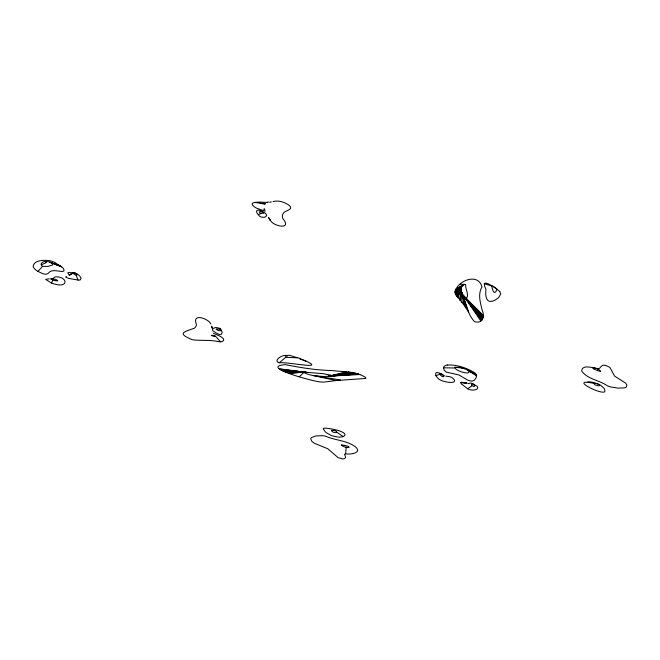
<?xml version="1.0" encoding="UTF-8"?>
<svg xmlns="http://www.w3.org/2000/svg" width="660" height="660" viewBox="0 0 660 660"><rect width="100%" height="100%" fill="white"/><g stroke="black" fill="none" stroke-linecap="round" stroke-linejoin="round"><path stroke-width="0.99" d="M461.744 292.594A38.965 16.715 17.4 0 0 463.774 295.96L465.473 297.841L466.686 298.246C469.227 294.022 465.135 289.22 465.663 284.666L464.508 284.427L462.932 285.12A18.637 7.994 17.4 0 0 461.86 286.036A18.554 7.961 17.4 0 0 461.257 286.968L460.853 289.121L461.389 291.745C465.836 301.29 466.867 313.286 474.202 321.304A2.104 0.899 17.4 0 0 476.289 322.072C483.013 323.169 484.621 315.29 482.262 310.414C480.389 302.701 477.601 294.335 481.973 286.976C478.376 272.291 457.149 280.657 455.045 292.034A22.044 9.454 17.4 0 0 455.606 294.335L464.459 305.572L468.625 312.155L461.068 290.68L466.603 308.657L460.886 289.641L465.539 307.048L460.853 289.121L464.459 305.572M270.179 219.367C271.087 225.934 293.123 230.901 282.876 218.608A24.733 10.609 17.4 0 1 282.389 216.117A26.639 11.426 17.4 0 1 282.942 213.98C284.006 210.317 293.931 210.094 289.633 205.738C284.98 202.191 278.834 200.062 273.009 201.547M461.002 287.686L459.954 300.259L461.257 286.968L457.858 297.784L461.629 286.325L456.959 296.596L461.86 286.036L455.986 295.094L462.181 285.697L455.606 294.335L462.363 285.541L455.317 293.576L462.544 285.392L455.128 292.809L462.734 285.252L455.045 292.034L462.932 285.12L455.103 291.233L463.122 285.004L455.293 290.416L463.32 284.889L455.713 289.402L463.559 284.765M345.609 453.841C349.932 454.674 362.637 453.131 355.468 446.828C346.756 440.368 335.354 440.484 325.661 436.243A9.768 4.191 17.4 0 0 322.666 435.683L316 435.922L311.413 437.58A10.502 4.505 17.4 0 0 310.769 438.958L311.8 441.284L314.267 443.207L327.805 448.751L338.052 457.594L342.829 458.931A6.014 2.582 17.4 0 0 344.809 458.428C347.474 457.182 342.515 453.824 345.609 453.841L346.137 448.008A37.76 25.905 34.6 0 0 346.054 447.241M499.802 291.464L500.701 293.931L498.902 297.214A50.473 21.648 17.4 0 1 496.155 299.434C486.799 305.159 485.009 297.627 485.95 289.245C479.02 275.525 496.65 288.874 499.793 291.448M463.106 368.206L462.099 367.975L462.611 367.975A3.712 1.592 17.4 0 1 462.858 368.082M49.104 278.817L45.647 279.378L51.488 283.024L52.94 279.931A10.841 4.653 17.4 0 0 55.225 280.657M336.567 432.077L336.592 432.044A1.79 0.767 17.4 0 0 335.668 430.906A2.714 1.163 17.4 0 0 334.801 430.576L331.592 430.32A1.237 0.528 17.4 0 0 331.493 430.485L331.567 430.774A2.896 1.246 17.4 0 0 331.733 431.021L331.832 431.137A3.77 1.617 17.4 0 0 332.343 431.59L333.242 432.11A1.881 0.808 17.4 0 0 333.96 432.341L335.222 432.457A3.935 1.691 17.4 0 0 335.932 432.374L336.567 432.077L343.283 436.606C351.813 431.945 325.743 427.251 323.606 428.323A3.91 1.675 17.4 0 0 323.194 428.876L325.33 431.871A19.47 8.349 17.4 0 0 326.766 433.01L331.559 435.649L337.062 436.961A13.076 5.61 17.4 0 0 343.274 436.598M37.925 271.384C40.92 272.605 44.839 275.624 48.064 273.512C51.249 268.851 57.189 271.21 61.718 271.433A4.686 2.005 17.4 0 0 62.766 271.351L63.137 271.268A5.998 2.574 17.4 0 0 64.02 270.847C64.63 266.912 57.569 264.998 55.036 262.564A7.846 3.366 17.4 0 0 53.179 261.715L51.752 261.22A11.146 4.777 17.4 0 0 49.36 260.609C44.187 259.982 33.726 259.908 33.124 266.516A12.623 5.412 17.4 0 0 34.46 268.711L35.384 269.61A11.756 5.041 17.4 0 0 37.925 271.384L42.562 266.384L48.197 266.376L52.684 264.932L52.453 263.538L50.176 262.284A5.561 2.384 17.4 0 0 48.543 261.805A5.395 2.31 17.4 0 0 46.918 261.558C43.956 260.543 38.338 263.835 42.562 266.384M299.195 376.802L303.732 372.578L306.694 373.824A18.637 7.994 17.4 0 0 309.449 374.682A18.546 7.953 17.4 0 0 311.866 375.276L336.237 380.548L365.582 378.452A2.104 0.899 17.4 0 0 365.549 377.446C355.715 370.87 342.928 372.017 331.741 370.532C316.107 370.186 300.688 367.711 285.409 364.642C257.928 366.811 314.935 381.703 319.547 381.826A22.044 9.454 17.4 0 0 323.92 382.107L336.237 380.548M287.661 355.921C283.816 353.232 271.953 360.855 279.337 362.769L285.689 357.324L297.602 357.844L289.69 355.352A4.793 2.054 17.4 0 0 288.899 355.27A4.43 1.897 17.4 0 0 287.892 355.311L286.184 356.037A11.509 4.934 17.4 0 0 285.664 356.656L285.689 357.324M215.127 336.196L214.343 336.196A7.607 3.259 17.4 0 1 213.65 336.097L213.609 336.088M461.15 382.264L466.802 383.097L460.581 382.627L461.307 383.873L467.692 388.748L472.015 385.745A1.873 0.8 17.4 0 0 472.296 385.852A2.747 1.18 17.4 0 0 473.789 386.141A2.186 0.94 17.4 0 0 474.029 386.158M74.695 272.968A3.424 1.468 17.4 0 0 73.615 272.836A1.757 0.751 17.4 0 0 73.252 272.852L73.417 273.578A6.204 2.665 17.4 0 0 73.656 273.784A8.588 3.688 17.4 0 0 74.555 274.469L76.461 275.104A2.739 1.18 17.4 0 0 77.179 274.618M313.541 375.606L323.227 376.48A38.956 16.706 17.4 0 0 328.639 376.183L331.51 375.334L322.938 373.651L304.194 372.116L303.385 372.273L303.732 372.578M70.463 274.882L73.128 272.893M258.217 214.756L260.024 216.579A2.293 0.982 17.4 0 0 260.956 217L263.81 217.305A6.98 2.995 17.4 0 0 264.998 217.099L266.574 215.87A5.684 2.434 17.4 0 0 266.656 215.3C266.26 212.388 255.123 207.141 256.699 212.223A29.04 12.457 17.4 0 0 257.334 213.584C258.241 215.564 260.015 213.444 261.715 213.469A9.504 4.075 17.4 0 1 261.904 213.378A3.671 1.576 17.4 0 1 262.787 213.155A2.945 1.262 17.4 0 1 263.051 213.155L263.81 213.04L262.07 212.108A7.656 3.283 17.4 0 0 260.947 211.736L259.281 211.687L260.164 213.395M41.398 265.427C41.134 263.934 47.404 262.911 46.117 262.334M69.506 274.898L73.021 273.05L69.415 274.939M467.965 383.674L470.547 383.014A2.648 1.138 17.4 0 1 471.463 383.155L477.097 386.24A5.42 2.326 17.4 0 1 477.716 387.205L477.329 388.724A10.403 4.463 17.4 0 1 476.281 389.466L474.672 389.945A10.816 4.636 17.4 0 1 472.675 390.093L469.714 389.755L467.692 388.748M491.824 285.928C492.228 289.327 494.233 296.571 496.947 289.393A4.43 1.897 17.4 0 0 496.609 288.783L494.645 287.224A11.525 4.942 17.4 0 0 493.21 286.432L484.226 283.734M454.905 367.339C453.667 369.724 469.054 375.655 469.367 371.514A5.561 2.384 17.4 0 0 468.625 370.648A5.395 2.31 17.4 0 0 467.445 369.814L459.987 367.24L454.905 367.339L462.099 367.975M594.544 383.518L595.543 383.411A3.935 1.691 17.4 0 1 596.409 383.501L597.737 383.856A1.881 0.808 17.4 0 1 598.372 384.178L598.991 384.755A3.762 1.617 17.4 0 1 599.214 385.209L599.239 385.316A2.904 1.246 17.4 0 1 599.239 385.531L599.098 385.753A1.246 0.536 17.4 0 1 598.736 385.877L595.427 384.995A2.714 1.163 17.4 0 1 594.701 384.557A1.79 0.767 17.4 0 1 594.528 383.51C568.912 377.982 596.673 392.857 603.669 392.155A3.91 1.675 17.4 0 0 604.56 391.825L605.005 390.794L604.453 389.152A19.462 8.349 17.4 0 0 603.71 387.998L600.328 385.027L595.13 382.874A13.084 5.61 17.4 0 0 587.845 381.826M444.452 375.829C442.159 374.484 434.173 369.253 435.831 375.581L439.981 374.335L439.816 373.436L441.424 374.005A6.922 2.97 17.4 0 1 442.497 374.731L442.893 375.053A6.146 2.64 17.4 0 1 443.553 375.746L443.759 376.621A1.056 0.454 17.4 0 1 443.264 376.736A1.32 0.569 17.4 0 1 442.233 376.472L440.938 375.54A10.832 4.645 17.4 0 1 439.989 374.335M346.178 371.753L330.891 375.812L349.239 372.108L330.545 375.895M267.102 202.397C264.685 202.48 245.182 200.277 254.809 207.182A10.189 4.372 17.4 0 0 256.905 208.288L265.196 211.208M269.61 202.273L271.342 201.935M351.582 372.454L330.132 375.969L353.801 372.85L329.802 376.027M596.904 368.626C600.493 369.575 600.014 366.25 602.861 365.302A6.014 2.582 17.4 0 1 605.492 365.351L609.848 367.356L614.608 376.101L625.622 383.097L626.934 385.044L626.307 386.991A10.502 4.505 17.4 0 1 624.525 387.874L618.082 388.138L610.385 386.892A9.768 4.191 17.4 0 1 607.431 385.836C599.371 380.094 587.697 379.409 581.683 371.052C582.202 363.577 593.868 368.536 598.447 368.536M266.921 202.249L268.653 202.018M355.361 373.197L329.439 376.084L356.878 373.576L329.051 376.134L358.363 374.022L328.647 376.183M447.612 364.98C456.984 364.65 466.612 367.843 474.54 372.702A11.137 4.777 17.4 0 1 475.802 373.956L476.322 374.715A7.846 3.366 17.4 0 1 476.627 375.721C476.231 378.617 473.822 382.09 470.489 380.927A5.998 2.574 17.4 0 1 468.847 380.515L468.319 380.333A4.678 2.005 17.4 0 1 467.123 379.813L458.832 374.929L446.218 372.083L444.246 370.276L443.52 367.793A11.806 5.065 17.4 0 1 444.56 366.085L444.947 365.83A12.623 5.412 17.4 0 1 447.612 364.98M303.592 372.124L289.237 373.263L304.194 372.116L285.45 371.786L304.879 372.182L282.736 370.664L305.753 372.289M210.853 324.068C209.047 318.912 191.59 312.394 196.358 324.241A24.742 10.609 17.4 0 1 195.83 326.477A26.639 11.426 17.4 0 1 194.337 328.292C181.855 332.376 178.027 333.663 192.242 339.718C200.987 340.964 209.921 339.587 218.666 341.657C221.826 342.804 226.297 339.974 222.04 337.516A10.189 4.372 17.4 0 0 220.234 336.303L213.37 333.25M328.284 376.225L359.832 374.517M443.52 367.793L454.319 367.999M264.487 204.031L264.297 204.023A5.899 2.533 17.4 0 1 262.639 203.833L261.748 203.494L262.457 203.321A7.573 3.25 17.4 0 1 263.101 203.346L263.142 203.354M66.602 276.787L65.695 276.994L68.277 278.322L78.309 280.096L80.041 280.03L80.891 278.875A10.816 4.645 17.4 0 0 80.784 277.712L80.05 276.433A10.403 4.463 17.4 0 0 78.779 275.162L76.04 273.446A5.42 2.326 17.4 0 0 74.233 272.803L68.162 272.572A2.648 1.138 17.4 0 0 67.823 272.893L69.267 275.36M460.168 284.196L464.755 284.386M347.787 447.488L346.153 447.274A7.763 3.333 17.4 0 1 345.279 447.076L344.421 446.828A3.366 1.444 17.4 0 1 343.678 446.531A4.744 2.038 17.4 0 1 343.34 446.366L342.92 446.143A15.089 6.476 17.4 0 1 342.218 445.747L341.195 444.922L342.507 444.997A18.447 7.912 17.4 0 1 343.447 445.178L347.861 446.177A5.857 2.516 17.4 0 1 348.29 446.3L349.206 447.051A2.863 1.229 17.4 0 1 347.795 447.496M50.143 278.899L52.891 278.85L54.219 277.505A5.684 2.434 17.4 0 1 54.994 277.06A6.188 2.656 17.4 0 1 56.224 276.82C67.427 276.878 68.508 287.496 55.943 284.411A14.256 6.113 17.4 0 1 53.097 283.61L51.488 283.024M263.348 203.362L264.041 203.428A7.359 3.16 17.4 0 1 264.594 203.503L264.734 203.527A1.955 0.841 17.4 0 1 265.031 203.585M254.512 202.455L260.155 203.181M280.393 369.575L306.166 372.347M279.337 362.769C289.327 361.672 334.719 372.141 297.041 357.39M279.584 369.138L306.603 372.413M278.891 368.717L307.065 372.471M445.838 376.175L448.61 376.513A5.684 2.442 17.4 0 1 450.186 376.876A6.188 2.656 17.4 0 1 451.844 377.471C462.173 385.588 439.948 382.231 437.745 377.949A14.256 6.113 17.4 0 1 436.367 376.439L435.831 375.581M466.942 383.113L461.373 382.313L462.247 382.709M315.628 375.944L340.403 379.945M213.32 336.039L212.66 335.915A7.796 3.341 17.4 0 1 212.239 335.825L211.951 335.75A1.947 0.833 17.4 0 1 211.654 335.668M55.225 280.657L57.024 280.929A1.32 0.569 17.4 0 0 57.593 280.673M473.047 383.996L471.991 384.12A5.882 2.524 17.4 0 0 471.793 384.293A8.588 3.679 17.4 0 0 471.454 384.805L471.752 385.621M49.648 262.102L60.266 266.046L50.176 262.284M52.94 279.931L51.274 279.073L52.462 278.875A6.913 2.962 17.4 0 1 53.864 279.056L54.483 279.18A5.998 2.574 17.4 0 1 55.976 279.592L57.412 280.302A1.048 0.446 17.4 0 1 57.585 280.665M306.347 361.375L302.717 360.005A50.457 21.64 17.4 0 0 300.061 359.098M50.672 262.482L61.52 266.97M211.472 335.602L211.423 335.346A2.17 0.932 17.4 0 1 212.446 335.362L212.636 335.362A5.89 2.524 17.4 0 1 214.36 335.725L215.176 336.113M45.656 262.614L45.705 262.358A3.968 1.7 17.4 0 1 45.928 262.342M476.322 374.715L467.008 369.567L476.487 375.07M467.445 369.814L476.627 375.721L467.858 370.07M220.143 329.216L220.382 330.817L218.592 330.577A6.872 2.945 17.4 0 1 218.13 330.388A9.157 3.927 17.4 0 1 217.536 330.124L216.035 329.101L216.901 329.092A2.978 1.279 17.4 0 0 217.338 329.117A3.754 1.609 17.4 0 0 218.245 329.026A9.57 4.1 17.4 0 0 218.493 328.969L219.97 329.035L221.991 331.617A29.081 12.474 17.4 0 1 222.107 332.887C221.125 337.359 215.176 331.93 212.899 330.808M465.473 297.841L483.062 315.332L465.151 297.561L483.128 316.825L464.887 297.289L483.029 317.914L464.615 296.992L482.782 318.879L464.409 296.752M264.256 209.237L265.015 210.053M264.33 209.319L263.959 208.816L264.47 209.566M482.476 319.514L464.194 296.497L482.072 320.092L463.988 296.233M463.774 295.96L481.553 320.603M463.592 295.721L480.901 321.065M220.382 341.69L216.422 337.202A27.703 23.875 17.4 0 0 215.185 336.146M268.438 217.231L270.262 220.481L268.67 217.635M221.529 330.487L220.325 328.68A2.293 0.982 17.4 0 0 219.491 328.21L216.521 327.608A6.971 2.995 17.4 0 0 215.143 327.649L212.916 328.54A5.684 2.442 17.4 0 0 212.586 329.026L212.644 330.28M461.389 291.745L461.736 292.594M76.065 275.129L78.037 280.038M211.786 326.584L212.371 328.482L211.703 326.205M460.886 289.625L466.579 308.616M460.861 288.626L462.099 302.684M74.72 273.017A2.244 0.965 17.4 0 1 77.36 274.543M474.26 384.772A2.244 0.965 17.4 0 1 474.119 386.224M473.492 384.202A3.424 1.468 17.4 0 1 474.326 384.755M597.349 368.791A37.48 2.062 12.5 0 1 597.572 368.791M260.032 203.09A27.736 3.927 11.1 0 1 261.657 203.346M265.493 203.857A1.84 0.792 17.4 0 1 264.454 203.981M600.6 371.332L599.123 371.118A18.381 7.887 17.4 0 1 598.207 370.78L594 369.105A5.874 2.516 17.4 0 1 593.604 368.923L592.944 368.503L593.233 368.14A2.863 1.229 17.4 0 1 595.081 368.14L596.764 368.651A7.771 3.333 17.4 0 1 597.597 368.989L598.372 369.352A3.366 1.444 17.4 0 1 598.983 369.732A4.719 2.021 17.4 0 1 599.239 369.922L599.544 370.177A15.081 6.468 17.4 0 1 600.031 370.623L600.6 371.332"/></g></svg>
